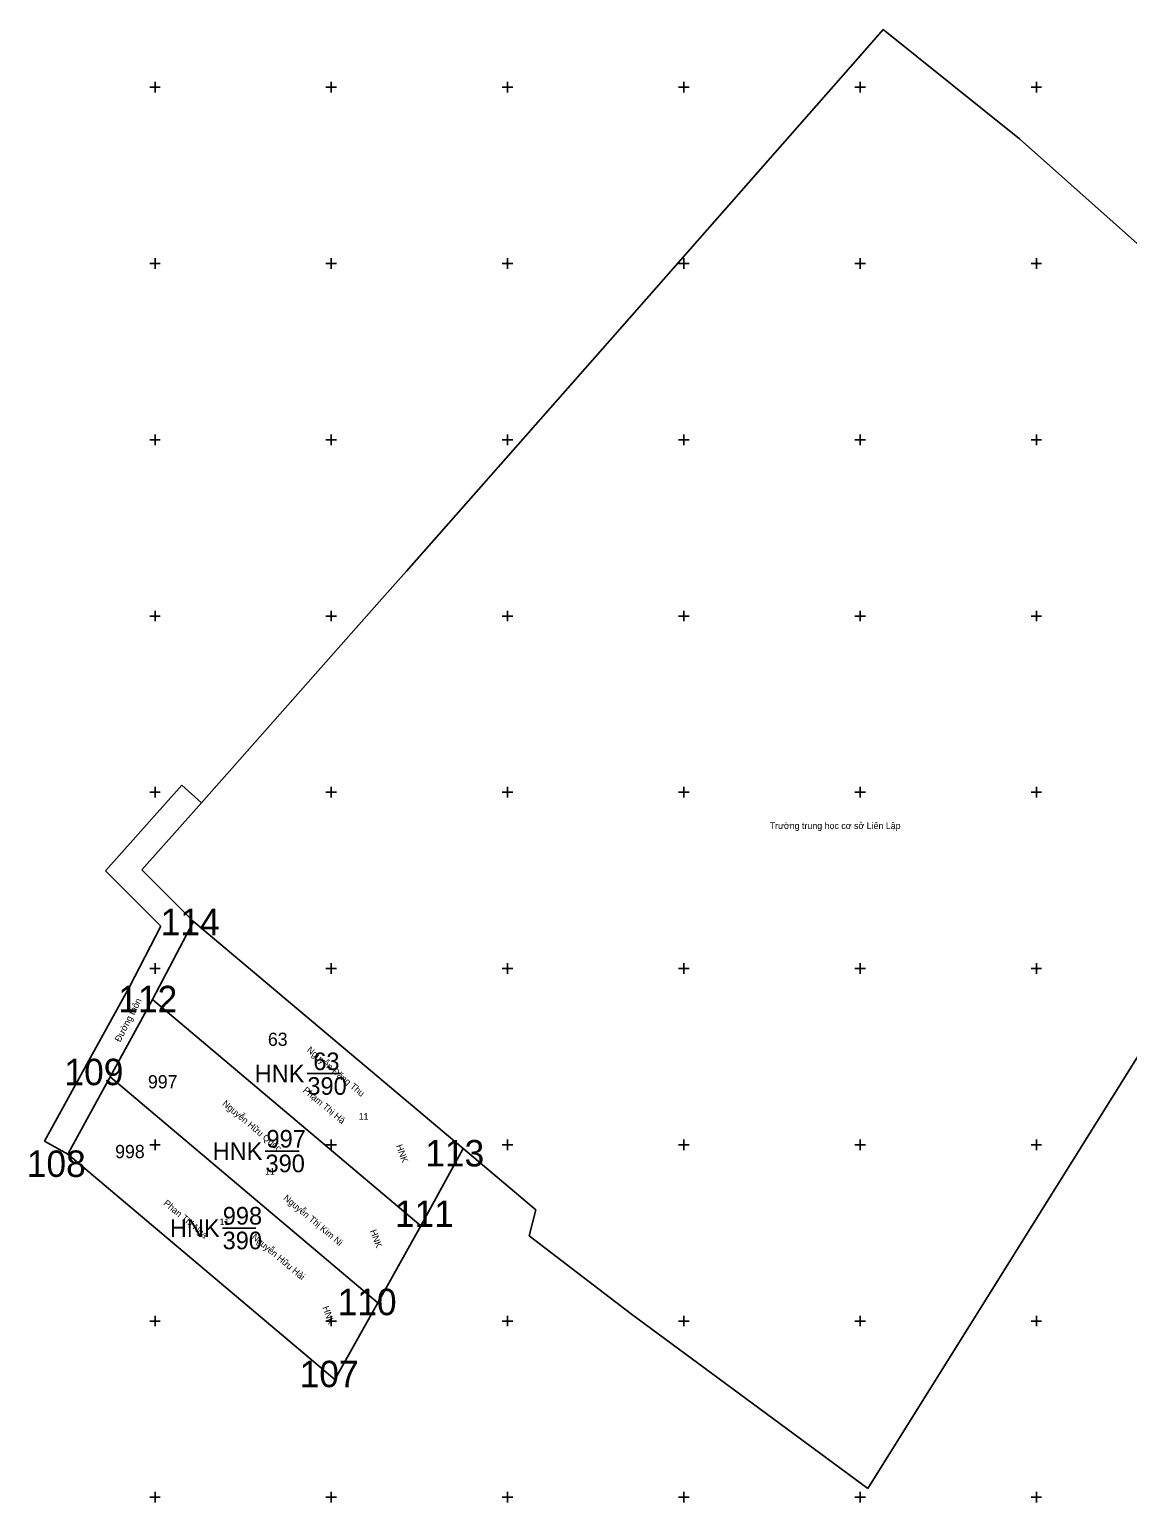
# Model space of a CAD drawing. Extents: x 547747 to 549324, y 1837450 to 1838029.
# Drawn here: x 547905.8 to 548030.5, y 1837679.4 to 1837846.6 of the extents above; entities that cross this region are included whole.
import ezdxf

# ---------------------------------------------------------------- set-up
doc = ezdxf.new("R2010")
doc.units = 0
for name, color, linetype in [('Level 10', 7, 'Continuous'), ('Level 13', 7, 'Continuous'), ('Level 14', 7, 'Continuous'), ('Level 15', 7, 'Continuous'), ('Level 16', 7, 'Continuous'), ('Level 18', 7, 'Continuous'), ('Level 19', 7, 'Continuous'), ('Level 2', 7, 'Continuous'), ('Level 21', 7, 'Continuous'), ('Level 3', 7, 'Continuous'), ('Level 58', 7, 'Continuous'), ('Level 9', 7, 'Continuous')]:
    doc.layers.add(name, color=color, linetype=linetype)

msp = doc.modelspace()

# ---------------------------------------------------------------- linework, layer by layer
at = {"layer": 'Level 10'}
for p, q in [((548000, 1837843.57), (548002.63, 1837846.56)), ((548002.63, 1837846.56), (548018.09, 1837834.15)), ((547971.9, 1837811.6), (548000, 1837843.57)), ((548018.09, 1837834.15), (548041.03, 1837813.7)), ((547971.9, 1837811.6), (547948.53, 1837785.08)), ((547948.53, 1837785.08), (547945.43, 1837781.6)), ((547925.26, 1837758.81), (547945.43, 1837781.6)), ((547914.39, 1837751.07), (547923.04, 1837760.79)), ((547923.04, 1837760.79), (547925.26, 1837758.81)), ((547918.51, 1837751.19), (547925.26, 1837758.81)), ((547920.67, 1837744.79), (547914.39, 1837751.07)), ((547924.35, 1837745.35), (547918.51, 1837751.19)), ((547919.73, 1837736.48), (547924.35, 1837745.35)), ((547924.35, 1837745.35), (547954.95, 1837719.58)), ((547917.1, 1837737.93), (547920.67, 1837744.79)), ((548000.88, 1837681), (548038.8, 1837741.74)), ((547912.28, 1837729.16), (547917.1, 1837737.93)), ((547919.73, 1837736.48), (547914.91, 1837727.72)), ((547919.73, 1837736.48), (547950.17, 1837710.79)), ((547907.47, 1837720.39), (547912.28, 1837729.16)), ((547910.1, 1837718.95), (547914.91, 1837727.72)), ((547914.91, 1837727.72), (547945.28, 1837702.07)), ((547907.47, 1837720.39), (547910.1, 1837718.95)), ((547940.39, 1837693.35), (547910.1, 1837718.95)), ((547950.17, 1837710.79), (547954.95, 1837719.58)), ((547954.95, 1837719.58), (547963.2, 1837712.63)), ((547962.46, 1837709.65), (547963.2, 1837712.63)), ((547945.28, 1837702.07), (547950.17, 1837710.79)), ((547974.07, 1837700.78), (547962.46, 1837709.65)), ((547940.39, 1837693.35), (547945.28, 1837702.07)), ((547974.07, 1837700.78), (548000.88, 1837681))]:
    msp.add_line(p, q, dxfattribs=at)
at = {"layer": 'Level 16'}
for p, q in [((547937.28, 1837728.07), (547941.07, 1837728.07)), ((547932.51, 1837719.28), (547936.34, 1837719.28)), ((547927.66, 1837710.54), (547931.45, 1837710.54))]:
    msp.add_line(p, q, dxfattribs=at)
at = {"layer": 'Level 58'}
for p, q in [((547919.4, 1837840), (547920.6, 1837840)), ((547919.4, 1837840), (547920.6, 1837840)), ((547919.4, 1837840), (547920.6, 1837840)), ((547919.4, 1837840), (547920.6, 1837840)), ((547919.4, 1837840), (547920.6, 1837840)), ((547920, 1837839.4), (547920, 1837840.6)), ((547920, 1837839.4), (547920, 1837840.6)), ((547920, 1837839.4), (547920, 1837840.6)), ((547920, 1837839.4), (547920, 1837840.6)), ((547920, 1837839.4), (547920, 1837840.6)), ((547939.4, 1837840), (547940.6, 1837840)), ((547939.4, 1837840), (547940.6, 1837840)), ((547939.4, 1837840), (547940.6, 1837840)), ((547939.4, 1837840), (547940.6, 1837840)), ((547939.4, 1837840), (547940.6, 1837840)), ((547940, 1837839.4), (547940, 1837840.6)), ((547940, 1837839.4), (547940, 1837840.6)), ((547940, 1837839.4), (547940, 1837840.6)), ((547940, 1837839.4), (547940, 1837840.6)), ((547940, 1837839.4), (547940, 1837840.6)), ((547959.4, 1837840), (547960.6, 1837840)), ((547959.4, 1837840), (547960.6, 1837840)), ((547959.4, 1837840), (547960.6, 1837840)), ((547959.4, 1837840), (547960.6, 1837840)), ((547959.4, 1837840), (547960.6, 1837840)), ((547960, 1837839.4), (547960, 1837840.6)), ((547960, 1837839.4), (547960, 1837840.6)), ((547960, 1837839.4), (547960, 1837840.6)), ((547960, 1837839.4), (547960, 1837840.6)), ((547960, 1837839.4), (547960, 1837840.6)), ((547979.4, 1837840), (547980.6, 1837840)), ((547979.4, 1837840), (547980.6, 1837840)), ((547979.4, 1837840), (547980.6, 1837840)), ((547979.4, 1837840), (547980.6, 1837840)), ((547979.4, 1837840), (547980.6, 1837840)), ((547980, 1837839.4), (547980, 1837840.6)), ((547980, 1837839.4), (547980, 1837840.6)), ((547980, 1837839.4), (547980, 1837840.6)), ((547980, 1837839.4), (547980, 1837840.6)), ((547980, 1837839.4), (547980, 1837840.6)), ((547999.4, 1837840), (548000.6, 1837840)), ((547999.4, 1837840), (548000.6, 1837840)), ((547999.4, 1837840), (548000.6, 1837840)), ((547999.4, 1837840), (548000.6, 1837840)), ((547999.4, 1837840), (548000.6, 1837840)), ((548000, 1837839.4), (548000, 1837840.6)), ((548000, 1837839.4), (548000, 1837840.6)), ((548000, 1837839.4), (548000, 1837840.6)), ((548000, 1837839.4), (548000, 1837840.6)), ((548000, 1837839.4), (548000, 1837840.6)), ((548019.4, 1837840), (548020.6, 1837840)), ((548019.4, 1837840), (548020.6, 1837840)), ((548019.4, 1837840), (548020.6, 1837840)), ((548019.4, 1837840), (548020.6, 1837840)), ((548019.4, 1837840), (548020.6, 1837840)), ((548020, 1837839.4), (548020, 1837840.6)), ((548020, 1837839.4), (548020, 1837840.6)), ((548020, 1837839.4), (548020, 1837840.6)), ((548020, 1837839.4), (548020, 1837840.6)), ((548020, 1837839.4), (548020, 1837840.6)), ((547920, 1837819.4), (547920, 1837820.6)), ((547920, 1837819.4), (547920, 1837820.6)), ((547920, 1837819.4), (547920, 1837820.6)), ((547920, 1837819.4), (547920, 1837820.6)), ((547920, 1837819.4), (547920, 1837820.6)), ((547940, 1837819.4), (547940, 1837820.6)), ((547940, 1837819.4), (547940, 1837820.6)), ((547940, 1837819.4), (547940, 1837820.6)), ((547940, 1837819.4), (547940, 1837820.6)), ((547940, 1837819.4), (547940, 1837820.6)), ((547960, 1837819.4), (547960, 1837820.6)), ((547960, 1837819.4), (547960, 1837820.6)), ((547960, 1837819.4), (547960, 1837820.6)), ((547960, 1837819.4), (547960, 1837820.6)), ((547960, 1837819.4), (547960, 1837820.6)), ((547980, 1837819.4), (547980, 1837820.6)), ((547980, 1837819.4), (547980, 1837820.6)), ((547980, 1837819.4), (547980, 1837820.6)), ((547980, 1837819.4), (547980, 1837820.6)), ((547980, 1837819.4), (547980, 1837820.6)), ((548000, 1837819.4), (548000, 1837820.6)), ((548000, 1837819.4), (548000, 1837820.6)), ((548000, 1837819.4), (548000, 1837820.6)), ((548000, 1837819.4), (548000, 1837820.6)), ((548000, 1837819.4), (548000, 1837820.6)), ((548020, 1837819.4), (548020, 1837820.6)), ((548020, 1837819.4), (548020, 1837820.6)), ((548020, 1837819.4), (548020, 1837820.6)), ((548020, 1837819.4), (548020, 1837820.6)), ((548020, 1837819.4), (548020, 1837820.6)), ((547919.4, 1837820), (547920.6, 1837820)), ((547919.4, 1837820), (547920.6, 1837820)), ((547919.4, 1837820), (547920.6, 1837820)), ((547919.4, 1837820), (547920.6, 1837820)), ((547919.4, 1837820), (547920.6, 1837820)), ((547939.4, 1837820), (547940.6, 1837820)), ((547939.4, 1837820), (547940.6, 1837820)), ((547939.4, 1837820), (547940.6, 1837820)), ((547939.4, 1837820), (547940.6, 1837820)), ((547939.4, 1837820), (547940.6, 1837820)), ((547959.4, 1837820), (547960.6, 1837820)), ((547959.4, 1837820), (547960.6, 1837820)), ((547959.4, 1837820), (547960.6, 1837820)), ((547959.4, 1837820), (547960.6, 1837820)), ((547959.4, 1837820), (547960.6, 1837820)), ((547979.4, 1837820), (547980.6, 1837820)), ((547979.4, 1837820), (547980.6, 1837820)), ((547979.4, 1837820), (547980.6, 1837820)), ((547979.4, 1837820), (547980.6, 1837820)), ((547979.4, 1837820), (547980.6, 1837820)), ((547999.4, 1837820), (548000.6, 1837820)), ((547999.4, 1837820), (548000.6, 1837820)), ((547999.4, 1837820), (548000.6, 1837820)), ((547999.4, 1837820), (548000.6, 1837820)), ((547999.4, 1837820), (548000.6, 1837820)), ((548019.4, 1837820), (548020.6, 1837820)), ((548019.4, 1837820), (548020.6, 1837820)), ((548019.4, 1837820), (548020.6, 1837820)), ((548019.4, 1837820), (548020.6, 1837820)), ((548019.4, 1837820), (548020.6, 1837820)), ((547920, 1837799.4), (547920, 1837800.6)), ((547920, 1837799.4), (547920, 1837800.6)), ((547920, 1837799.4), (547920, 1837800.6)), ((547920, 1837799.4), (547920, 1837800.6)), ((547920, 1837799.4), (547920, 1837800.6)), ((547940, 1837799.4), (547940, 1837800.6)), ((547940, 1837799.4), (547940, 1837800.6)), ((547940, 1837799.4), (547940, 1837800.6)), ((547940, 1837799.4), (547940, 1837800.6)), ((547940, 1837799.4), (547940, 1837800.6)), ((547960, 1837799.4), (547960, 1837800.6)), ((547960, 1837799.4), (547960, 1837800.6)), ((547960, 1837799.4), (547960, 1837800.6)), ((547960, 1837799.4), (547960, 1837800.6)), ((547960, 1837799.4), (547960, 1837800.6)), ((547980, 1837799.4), (547980, 1837800.6)), ((547980, 1837799.4), (547980, 1837800.6)), ((547980, 1837799.4), (547980, 1837800.6)), ((547980, 1837799.4), (547980, 1837800.6)), ((547980, 1837799.4), (547980, 1837800.6)), ((548000, 1837799.4), (548000, 1837800.6)), ((548000, 1837799.4), (548000, 1837800.6)), ((548000, 1837799.4), (548000, 1837800.6)), ((548000, 1837799.4), (548000, 1837800.6)), ((548000, 1837799.4), (548000, 1837800.6)), ((548020, 1837799.4), (548020, 1837800.6)), ((548020, 1837799.4), (548020, 1837800.6)), ((548020, 1837799.4), (548020, 1837800.6)), ((548020, 1837799.4), (548020, 1837800.6)), ((548020, 1837799.4), (548020, 1837800.6)), ((547919.4, 1837800), (547920.6, 1837800)), ((547919.4, 1837800), (547920.6, 1837800)), ((547919.4, 1837800), (547920.6, 1837800)), ((547919.4, 1837800), (547920.6, 1837800)), ((547919.4, 1837800), (547920.6, 1837800)), ((547939.4, 1837800), (547940.6, 1837800)), ((547939.4, 1837800), (547940.6, 1837800)), ((547939.4, 1837800), (547940.6, 1837800)), ((547939.4, 1837800), (547940.6, 1837800)), ((547939.4, 1837800), (547940.6, 1837800)), ((547959.4, 1837800), (547960.6, 1837800)), ((547959.4, 1837800), (547960.6, 1837800)), ((547959.4, 1837800), (547960.6, 1837800)), ((547959.4, 1837800), (547960.6, 1837800)), ((547959.4, 1837800), (547960.6, 1837800)), ((547979.4, 1837800), (547980.6, 1837800)), ((547979.4, 1837800), (547980.6, 1837800)), ((547979.4, 1837800), (547980.6, 1837800)), ((547979.4, 1837800), (547980.6, 1837800)), ((547979.4, 1837800), (547980.6, 1837800)), ((547999.4, 1837800), (548000.6, 1837800)), ((547999.4, 1837800), (548000.6, 1837800)), ((547999.4, 1837800), (548000.6, 1837800)), ((547999.4, 1837800), (548000.6, 1837800)), ((547999.4, 1837800), (548000.6, 1837800)), ((548019.4, 1837800), (548020.6, 1837800)), ((548019.4, 1837800), (548020.6, 1837800)), ((548019.4, 1837800), (548020.6, 1837800)), ((548019.4, 1837800), (548020.6, 1837800)), ((548019.4, 1837800), (548020.6, 1837800)), ((547920, 1837779.4), (547920, 1837780.6)), ((547920, 1837779.4), (547920, 1837780.6)), ((547920, 1837779.4), (547920, 1837780.6)), ((547920, 1837779.4), (547920, 1837780.6)), ((547920, 1837779.4), (547920, 1837780.6)), ((547940, 1837779.4), (547940, 1837780.6)), ((547940, 1837779.4), (547940, 1837780.6)), ((547940, 1837779.4), (547940, 1837780.6)), ((547940, 1837779.4), (547940, 1837780.6)), ((547940, 1837779.4), (547940, 1837780.6)), ((547960, 1837779.4), (547960, 1837780.6)), ((547960, 1837779.4), (547960, 1837780.6)), ((547960, 1837779.4), (547960, 1837780.6)), ((547960, 1837779.4), (547960, 1837780.6)), ((547960, 1837779.4), (547960, 1837780.6)), ((547980, 1837779.4), (547980, 1837780.6)), ((547980, 1837779.4), (547980, 1837780.6)), ((547980, 1837779.4), (547980, 1837780.6)), ((547980, 1837779.4), (547980, 1837780.6)), ((547980, 1837779.4), (547980, 1837780.6)), ((548000, 1837779.4), (548000, 1837780.6)), ((548000, 1837779.4), (548000, 1837780.6)), ((548000, 1837779.4), (548000, 1837780.6)), ((548000, 1837779.4), (548000, 1837780.6)), ((548000, 1837779.4), (548000, 1837780.6)), ((548020, 1837779.4), (548020, 1837780.6)), ((548020, 1837779.4), (548020, 1837780.6)), ((548020, 1837779.4), (548020, 1837780.6)), ((548020, 1837779.4), (548020, 1837780.6)), ((548020, 1837779.4), (548020, 1837780.6)), ((547919.4, 1837780), (547920.6, 1837780)), ((547919.4, 1837780), (547920.6, 1837780)), ((547919.4, 1837780), (547920.6, 1837780)), ((547919.4, 1837780), (547920.6, 1837780)), ((547919.4, 1837780), (547920.6, 1837780)), ((547939.4, 1837780), (547940.6, 1837780)), ((547939.4, 1837780), (547940.6, 1837780)), ((547939.4, 1837780), (547940.6, 1837780)), ((547939.4, 1837780), (547940.6, 1837780)), ((547939.4, 1837780), (547940.6, 1837780)), ((547959.4, 1837780), (547960.6, 1837780)), ((547959.4, 1837780), (547960.6, 1837780)), ((547959.4, 1837780), (547960.6, 1837780)), ((547959.4, 1837780), (547960.6, 1837780)), ((547959.4, 1837780), (547960.6, 1837780)), ((547979.4, 1837780), (547980.6, 1837780)), ((547979.4, 1837780), (547980.6, 1837780)), ((547979.4, 1837780), (547980.6, 1837780)), ((547979.4, 1837780), (547980.6, 1837780)), ((547979.4, 1837780), (547980.6, 1837780)), ((547999.4, 1837780), (548000.6, 1837780)), ((547999.4, 1837780), (548000.6, 1837780)), ((547999.4, 1837780), (548000.6, 1837780)), ((547999.4, 1837780), (548000.6, 1837780)), ((547999.4, 1837780), (548000.6, 1837780)), ((548019.4, 1837780), (548020.6, 1837780)), ((548019.4, 1837780), (548020.6, 1837780)), ((548019.4, 1837780), (548020.6, 1837780)), ((548019.4, 1837780), (548020.6, 1837780)), ((548019.4, 1837780), (548020.6, 1837780)), ((547920, 1837759.4), (547920, 1837760.6)), ((547920, 1837759.4), (547920, 1837760.6)), ((547920, 1837759.4), (547920, 1837760.6)), ((547920, 1837759.4), (547920, 1837760.6)), ((547920, 1837759.4), (547920, 1837760.6)), ((547940, 1837759.4), (547940, 1837760.6)), ((547940, 1837759.4), (547940, 1837760.6)), ((547940, 1837759.4), (547940, 1837760.6)), ((547940, 1837759.4), (547940, 1837760.6)), ((547940, 1837759.4), (547940, 1837760.6)), ((547960, 1837759.4), (547960, 1837760.6)), ((547960, 1837759.4), (547960, 1837760.6)), ((547960, 1837759.4), (547960, 1837760.6)), ((547960, 1837759.4), (547960, 1837760.6)), ((547960, 1837759.4), (547960, 1837760.6)), ((547980, 1837759.4), (547980, 1837760.6)), ((547980, 1837759.4), (547980, 1837760.6)), ((547980, 1837759.4), (547980, 1837760.6)), ((547980, 1837759.4), (547980, 1837760.6)), ((547980, 1837759.4), (547980, 1837760.6)), ((548000, 1837759.4), (548000, 1837760.6)), ((548000, 1837759.4), (548000, 1837760.6)), ((548000, 1837759.4), (548000, 1837760.6)), ((548000, 1837759.4), (548000, 1837760.6)), ((548000, 1837759.4), (548000, 1837760.6)), ((548020, 1837759.4), (548020, 1837760.6)), ((548020, 1837759.4), (548020, 1837760.6)), ((548020, 1837759.4), (548020, 1837760.6)), ((548020, 1837759.4), (548020, 1837760.6)), ((548020, 1837759.4), (548020, 1837760.6)), ((547919.4, 1837760), (547920.6, 1837760)), ((547919.4, 1837760), (547920.6, 1837760)), ((547919.4, 1837760), (547920.6, 1837760)), ((547919.4, 1837760), (547920.6, 1837760)), ((547919.4, 1837760), (547920.6, 1837760)), ((547939.4, 1837760), (547940.6, 1837760)), ((547939.4, 1837760), (547940.6, 1837760)), ((547939.4, 1837760), (547940.6, 1837760)), ((547939.4, 1837760), (547940.6, 1837760)), ((547939.4, 1837760), (547940.6, 1837760)), ((547959.4, 1837760), (547960.6, 1837760)), ((547959.4, 1837760), (547960.6, 1837760)), ((547959.4, 1837760), (547960.6, 1837760)), ((547959.4, 1837760), (547960.6, 1837760)), ((547959.4, 1837760), (547960.6, 1837760)), ((547979.4, 1837760), (547980.6, 1837760)), ((547979.4, 1837760), (547980.6, 1837760)), ((547979.4, 1837760), (547980.6, 1837760)), ((547979.4, 1837760), (547980.6, 1837760)), ((547979.4, 1837760), (547980.6, 1837760)), ((547999.4, 1837760), (548000.6, 1837760)), ((547999.4, 1837760), (548000.6, 1837760)), ((547999.4, 1837760), (548000.6, 1837760)), ((547999.4, 1837760), (548000.6, 1837760)), ((547999.4, 1837760), (548000.6, 1837760)), ((548019.4, 1837760), (548020.6, 1837760)), ((548019.4, 1837760), (548020.6, 1837760)), ((548019.4, 1837760), (548020.6, 1837760)), ((548019.4, 1837760), (548020.6, 1837760)), ((548019.4, 1837760), (548020.6, 1837760)), ((547920, 1837739.4), (547920, 1837740.6)), ((547920, 1837739.4), (547920, 1837740.6)), ((547920, 1837739.4), (547920, 1837740.6)), ((547920, 1837739.4), (547920, 1837740.6)), ((547920, 1837739.4), (547920, 1837740.6)), ((547940, 1837739.4), (547940, 1837740.6)), ((547940, 1837739.4), (547940, 1837740.6)), ((547940, 1837739.4), (547940, 1837740.6)), ((547940, 1837739.4), (547940, 1837740.6)), ((547940, 1837739.4), (547940, 1837740.6)), ((547960, 1837739.4), (547960, 1837740.6)), ((547960, 1837739.4), (547960, 1837740.6)), ((547960, 1837739.4), (547960, 1837740.6)), ((547960, 1837739.4), (547960, 1837740.6)), ((547960, 1837739.4), (547960, 1837740.6)), ((547980, 1837739.4), (547980, 1837740.6)), ((547980, 1837739.4), (547980, 1837740.6)), ((547980, 1837739.4), (547980, 1837740.6)), ((547980, 1837739.4), (547980, 1837740.6)), ((547980, 1837739.4), (547980, 1837740.6)), ((548000, 1837739.4), (548000, 1837740.6)), ((548000, 1837739.4), (548000, 1837740.6)), ((548000, 1837739.4), (548000, 1837740.6)), ((548000, 1837739.4), (548000, 1837740.6)), ((548000, 1837739.4), (548000, 1837740.6)), ((548020, 1837739.4), (548020, 1837740.6)), ((548020, 1837739.4), (548020, 1837740.6)), ((548020, 1837739.4), (548020, 1837740.6)), ((548020, 1837739.4), (548020, 1837740.6)), ((548020, 1837739.4), (548020, 1837740.6)), ((547919.4, 1837740), (547920.6, 1837740)), ((547919.4, 1837740), (547920.6, 1837740)), ((547919.4, 1837740), (547920.6, 1837740)), ((547919.4, 1837740), (547920.6, 1837740)), ((547919.4, 1837740), (547920.6, 1837740)), ((547939.4, 1837740), (547940.6, 1837740)), ((547939.4, 1837740), (547940.6, 1837740)), ((547939.4, 1837740), (547940.6, 1837740)), ((547939.4, 1837740), (547940.6, 1837740)), ((547939.4, 1837740), (547940.6, 1837740)), ((547959.4, 1837740), (547960.6, 1837740)), ((547959.4, 1837740), (547960.6, 1837740)), ((547959.4, 1837740), (547960.6, 1837740)), ((547959.4, 1837740), (547960.6, 1837740)), ((547959.4, 1837740), (547960.6, 1837740)), ((547979.4, 1837740), (547980.6, 1837740)), ((547979.4, 1837740), (547980.6, 1837740)), ((547979.4, 1837740), (547980.6, 1837740)), ((547979.4, 1837740), (547980.6, 1837740)), ((547979.4, 1837740), (547980.6, 1837740)), ((547999.4, 1837740), (548000.6, 1837740)), ((547999.4, 1837740), (548000.6, 1837740)), ((547999.4, 1837740), (548000.6, 1837740)), ((547999.4, 1837740), (548000.6, 1837740)), ((547999.4, 1837740), (548000.6, 1837740)), ((548019.4, 1837740), (548020.6, 1837740)), ((548019.4, 1837740), (548020.6, 1837740)), ((548019.4, 1837740), (548020.6, 1837740)), ((548019.4, 1837740), (548020.6, 1837740)), ((548019.4, 1837740), (548020.6, 1837740)), ((547920, 1837719.4), (547920, 1837720.6)), ((547920, 1837719.4), (547920, 1837720.6)), ((547920, 1837719.4), (547920, 1837720.6)), ((547920, 1837719.4), (547920, 1837720.6)), ((547920, 1837719.4), (547920, 1837720.6)), ((547940, 1837719.4), (547940, 1837720.6)), ((547940, 1837719.4), (547940, 1837720.6)), ((547940, 1837719.4), (547940, 1837720.6)), ((547940, 1837719.4), (547940, 1837720.6)), ((547940, 1837719.4), (547940, 1837720.6)), ((547960, 1837719.4), (547960, 1837720.6)), ((547960, 1837719.4), (547960, 1837720.6)), ((547960, 1837719.4), (547960, 1837720.6)), ((547960, 1837719.4), (547960, 1837720.6)), ((547960, 1837719.4), (547960, 1837720.6)), ((547980, 1837719.4), (547980, 1837720.6)), ((547980, 1837719.4), (547980, 1837720.6)), ((547980, 1837719.4), (547980, 1837720.6)), ((547980, 1837719.4), (547980, 1837720.6)), ((547980, 1837719.4), (547980, 1837720.6)), ((548000, 1837719.4), (548000, 1837720.6)), ((548000, 1837719.4), (548000, 1837720.6)), ((548000, 1837719.4), (548000, 1837720.6)), ((548000, 1837719.4), (548000, 1837720.6)), ((548000, 1837719.4), (548000, 1837720.6)), ((548020, 1837719.4), (548020, 1837720.6)), ((548020, 1837719.4), (548020, 1837720.6)), ((548020, 1837719.4), (548020, 1837720.6)), ((548020, 1837719.4), (548020, 1837720.6)), ((548020, 1837719.4), (548020, 1837720.6)), ((547919.4, 1837720), (547920.6, 1837720)), ((547919.4, 1837720), (547920.6, 1837720)), ((547919.4, 1837720), (547920.6, 1837720)), ((547919.4, 1837720), (547920.6, 1837720)), ((547919.4, 1837720), (547920.6, 1837720)), ((547939.4, 1837720), (547940.6, 1837720)), ((547939.4, 1837720), (547940.6, 1837720)), ((547939.4, 1837720), (547940.6, 1837720)), ((547939.4, 1837720), (547940.6, 1837720)), ((547939.4, 1837720), (547940.6, 1837720)), ((547959.4, 1837720), (547960.6, 1837720)), ((547959.4, 1837720), (547960.6, 1837720)), ((547959.4, 1837720), (547960.6, 1837720)), ((547959.4, 1837720), (547960.6, 1837720)), ((547959.4, 1837720), (547960.6, 1837720)), ((547979.4, 1837720), (547980.6, 1837720)), ((547979.4, 1837720), (547980.6, 1837720)), ((547979.4, 1837720), (547980.6, 1837720)), ((547979.4, 1837720), (547980.6, 1837720)), ((547979.4, 1837720), (547980.6, 1837720)), ((547999.4, 1837720), (548000.6, 1837720)), ((547999.4, 1837720), (548000.6, 1837720)), ((547999.4, 1837720), (548000.6, 1837720)), ((547999.4, 1837720), (548000.6, 1837720)), ((547999.4, 1837720), (548000.6, 1837720)), ((548019.4, 1837720), (548020.6, 1837720)), ((548019.4, 1837720), (548020.6, 1837720)), ((548019.4, 1837720), (548020.6, 1837720)), ((548019.4, 1837720), (548020.6, 1837720)), ((548019.4, 1837720), (548020.6, 1837720)), ((547920, 1837699.4), (547920, 1837700.6)), ((547920, 1837699.4), (547920, 1837700.6)), ((547920, 1837699.4), (547920, 1837700.6)), ((547920, 1837699.4), (547920, 1837700.6)), ((547920, 1837699.4), (547920, 1837700.6)), ((547940, 1837699.4), (547940, 1837700.6)), ((547940, 1837699.4), (547940, 1837700.6)), ((547940, 1837699.4), (547940, 1837700.6)), ((547940, 1837699.4), (547940, 1837700.6)), ((547940, 1837699.4), (547940, 1837700.6)), ((547960, 1837699.4), (547960, 1837700.6)), ((547960, 1837699.4), (547960, 1837700.6)), ((547960, 1837699.4), (547960, 1837700.6)), ((547960, 1837699.4), (547960, 1837700.6)), ((547960, 1837699.4), (547960, 1837700.6)), ((547980, 1837699.4), (547980, 1837700.6)), ((547980, 1837699.4), (547980, 1837700.6)), ((547980, 1837699.4), (547980, 1837700.6)), ((547980, 1837699.4), (547980, 1837700.6)), ((547980, 1837699.4), (547980, 1837700.6)), ((548000, 1837699.4), (548000, 1837700.6)), ((548000, 1837699.4), (548000, 1837700.6)), ((548000, 1837699.4), (548000, 1837700.6)), ((548000, 1837699.4), (548000, 1837700.6)), ((548000, 1837699.4), (548000, 1837700.6)), ((548020, 1837699.4), (548020, 1837700.6)), ((548020, 1837699.4), (548020, 1837700.6)), ((548020, 1837699.4), (548020, 1837700.6)), ((548020, 1837699.4), (548020, 1837700.6)), ((548020, 1837699.4), (548020, 1837700.6)), ((547919.4, 1837700), (547920.6, 1837700)), ((547919.4, 1837700), (547920.6, 1837700)), ((547919.4, 1837700), (547920.6, 1837700)), ((547919.4, 1837700), (547920.6, 1837700)), ((547919.4, 1837700), (547920.6, 1837700)), ((547939.4, 1837700), (547940.6, 1837700)), ((547939.4, 1837700), (547940.6, 1837700)), ((547939.4, 1837700), (547940.6, 1837700)), ((547939.4, 1837700), (547940.6, 1837700)), ((547939.4, 1837700), (547940.6, 1837700)), ((547959.4, 1837700), (547960.6, 1837700)), ((547959.4, 1837700), (547960.6, 1837700)), ((547959.4, 1837700), (547960.6, 1837700)), ((547959.4, 1837700), (547960.6, 1837700)), ((547959.4, 1837700), (547960.6, 1837700)), ((547979.4, 1837700), (547980.6, 1837700)), ((547979.4, 1837700), (547980.6, 1837700)), ((547979.4, 1837700), (547980.6, 1837700)), ((547979.4, 1837700), (547980.6, 1837700)), ((547979.4, 1837700), (547980.6, 1837700)), ((547999.4, 1837700), (548000.6, 1837700)), ((547999.4, 1837700), (548000.6, 1837700)), ((547999.4, 1837700), (548000.6, 1837700)), ((547999.4, 1837700), (548000.6, 1837700)), ((547999.4, 1837700), (548000.6, 1837700)), ((548019.4, 1837700), (548020.6, 1837700)), ((548019.4, 1837700), (548020.6, 1837700)), ((548019.4, 1837700), (548020.6, 1837700)), ((548019.4, 1837700), (548020.6, 1837700)), ((548019.4, 1837700), (548020.6, 1837700)), ((547920, 1837679.4), (547920, 1837680.6)), ((547920, 1837679.4), (547920, 1837680.6)), ((547920, 1837679.4), (547920, 1837680.6)), ((547920, 1837679.4), (547920, 1837680.6)), ((547920, 1837679.4), (547920, 1837680.6)), ((547940, 1837679.4), (547940, 1837680.6)), ((547940, 1837679.4), (547940, 1837680.6)), ((547940, 1837679.4), (547940, 1837680.6)), ((547940, 1837679.4), (547940, 1837680.6)), ((547940, 1837679.4), (547940, 1837680.6)), ((547960, 1837679.4), (547960, 1837680.6)), ((547960, 1837679.4), (547960, 1837680.6)), ((547960, 1837679.4), (547960, 1837680.6)), ((547960, 1837679.4), (547960, 1837680.6)), ((547960, 1837679.4), (547960, 1837680.6)), ((547980, 1837679.4), (547980, 1837680.6)), ((547980, 1837679.4), (547980, 1837680.6)), ((547980, 1837679.4), (547980, 1837680.6)), ((547980, 1837679.4), (547980, 1837680.6)), ((547980, 1837679.4), (547980, 1837680.6)), ((548000, 1837679.4), (548000, 1837680.6)), ((548000, 1837679.4), (548000, 1837680.6)), ((548000, 1837679.4), (548000, 1837680.6)), ((548000, 1837679.4), (548000, 1837680.6)), ((548000, 1837679.4), (548000, 1837680.6)), ((548020, 1837679.4), (548020, 1837680.6)), ((548020, 1837679.4), (548020, 1837680.6)), ((548020, 1837679.4), (548020, 1837680.6)), ((548020, 1837679.4), (548020, 1837680.6)), ((548020, 1837679.4), (548020, 1837680.6)), ((547919.4, 1837680), (547920.6, 1837680)), ((547919.4, 1837680), (547920.6, 1837680)), ((547919.4, 1837680), (547920.6, 1837680)), ((547919.4, 1837680), (547920.6, 1837680)), ((547919.4, 1837680), (547920.6, 1837680)), ((547939.4, 1837680), (547940.6, 1837680)), ((547939.4, 1837680), (547940.6, 1837680)), ((547939.4, 1837680), (547940.6, 1837680)), ((547939.4, 1837680), (547940.6, 1837680)), ((547939.4, 1837680), (547940.6, 1837680)), ((547959.4, 1837680), (547960.6, 1837680)), ((547959.4, 1837680), (547960.6, 1837680)), ((547959.4, 1837680), (547960.6, 1837680)), ((547959.4, 1837680), (547960.6, 1837680)), ((547959.4, 1837680), (547960.6, 1837680)), ((547979.4, 1837680), (547980.6, 1837680)), ((547979.4, 1837680), (547980.6, 1837680)), ((547979.4, 1837680), (547980.6, 1837680)), ((547979.4, 1837680), (547980.6, 1837680)), ((547979.4, 1837680), (547980.6, 1837680)), ((547999.4, 1837680), (548000.6, 1837680)), ((547999.4, 1837680), (548000.6, 1837680)), ((547999.4, 1837680), (548000.6, 1837680)), ((547999.4, 1837680), (548000.6, 1837680)), ((547999.4, 1837680), (548000.6, 1837680)), ((548019.4, 1837680), (548020.6, 1837680)), ((548019.4, 1837680), (548020.6, 1837680)), ((548019.4, 1837680), (548020.6, 1837680)), ((548019.4, 1837680), (548020.6, 1837680)), ((548019.4, 1837680), (548020.6, 1837680))]:
    msp.add_line(p, q, dxfattribs=at)

# ---------------------------------------------------------------- texts
at = {"layer": 'Level 13'}
msp.add_text('Trường trung học cơ sở Liên Lập', height=0.75, dxfattribs=at).set_placement((547989.74, 1837755.83))
for s, rotation, p in [('Đường thôn', 62.794, (547916.05, 1837731.59)), ('Nguyễn Đăng Thu', 320, (547937.16, 1837730.64)), ('Nguyễn Hữu Quốc', 320, (547927.57, 1837724.55)), ('Nguyễn Hữu Hải', 320, (547930.91, 1837709.41))]:
    msp.add_text(s, height=0.75, rotation=rotation, dxfattribs=at).set_placement(p)
at = {"layer": 'Level 14'}
for s, p in [('63', (547937.96, 1837728.47)), ('997', (547932.65, 1837719.68)), ('998', (547927.69, 1837710.94))]:
    msp.add_text(s, height=2, dxfattribs=at).set_placement(p)
at = {"layer": 'Level 15'}
for s, p in [('Phạm Thị Hà', (547936.72, 1837726.07)), ('Phan Thị Nga', (547920.9, 1837713.25)), ('Nguyễn Thị Kim Ni', (547934.51, 1837713.84))]:
    msp.add_text(s, height=0.75, rotation=320, dxfattribs=at).set_placement(p)
at = {"layer": 'Level 18'}
for p in [(547943.11, 1837722.84), (547932.48, 1837716.6), (547927.32, 1837710.88)]:
    msp.add_text('11', height=0.75, dxfattribs=at).set_placement(p)
at = {"layer": 'Level 19'}
for p in [(547947.33, 1837719.88), (547944.38, 1837710.22), (547938.98, 1837701.54)]:
    msp.add_text('HNK', height=0.75, rotation=290, dxfattribs=at).set_placement(p)
at = {"layer": 'Level 2'}
for p in [(547931.31, 1837727.07), (547926.54, 1837718.28), (547921.69, 1837709.54)]:
    msp.add_text('HNK', height=2, dxfattribs=at).set_placement(p)
at = {"layer": 'Level 21'}
for s, p in [('63', (547932.81, 1837731.22)), ('997', (547919.2, 1837726.4)), ('998', (547915.48, 1837718.48))]:
    msp.add_text(s, height=1.5, dxfattribs=at).set_placement(p)
at = {"layer": 'Level 3'}
for p in [(547937.29, 1837725.67), (547932.54, 1837716.88), (547927.67, 1837708.14)]:
    msp.add_text('390', height=2, dxfattribs=at).set_placement(p)
at = {"layer": 'Level 9'}
for s, p in [('114', (547920.64, 1837743.78)), ('112', (547915.83, 1837735.04)), ('109', (547909.72, 1837726.76)), ('113', (547950.66, 1837717.54)), ('108', (547905.45, 1837716.35)), ('111', (547947.21, 1837710.67)), ('110', (547940.72, 1837700.66)), ('107', (547936.41, 1837692.49))]:
    msp.add_text(s, height=3, dxfattribs=at).set_placement(p)

doc.saveas('drawing.dxf')
